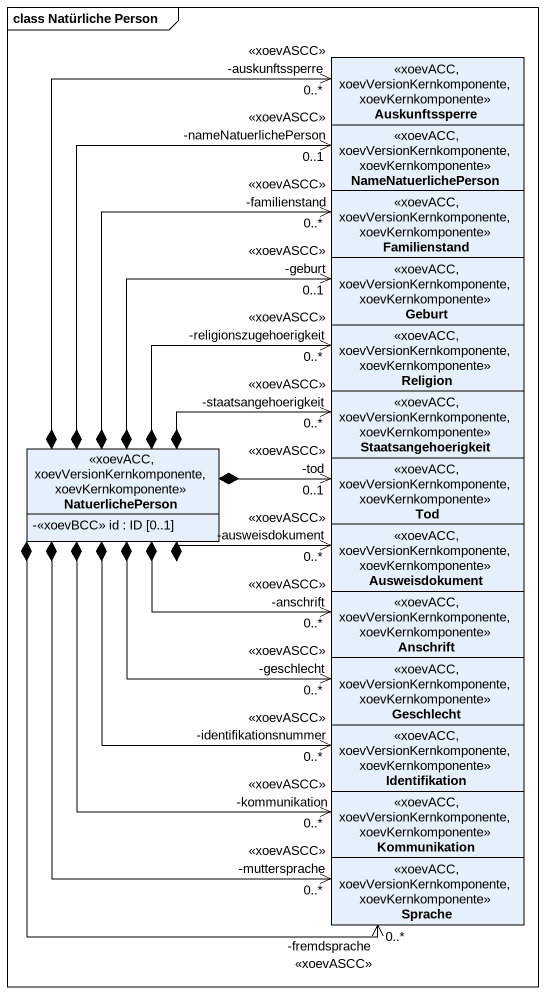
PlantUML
@startuml
mainframe class Natürliche Person
hide circle
hide empty members
skinparam classAttributeIconSize 0
class Auskunftssperre <<xoevACC, xoevVersionKernkomponente, xoevKernkomponente>>
class NameNatuerlichePerson <<xoevACC, xoevVersionKernkomponente, xoevKernkomponente>>
class Familienstand <<xoevACC, xoevVersionKernkomponente, xoevKernkomponente>>
class Geburt <<xoevACC, xoevVersionKernkomponente, xoevKernkomponente>>
class Religion <<xoevACC, xoevVersionKernkomponente, xoevKernkomponente>>
class Staatsangehoerigkeit <<xoevACC, xoevVersionKernkomponente, xoevKernkomponente>>
class NatuerlichePerson <<xoevACC, xoevVersionKernkomponente, xoevKernkomponente>> {
  -<<xoevBCC>> id : ID [0..1]
}
class Tod <<xoevACC, xoevVersionKernkomponente, xoevKernkomponente>>
class Ausweisdokument <<xoevACC, xoevVersionKernkomponente, xoevKernkomponente>>
class Anschrift <<xoevACC, xoevVersionKernkomponente, xoevKernkomponente>>
class Geschlecht <<xoevACC, xoevVersionKernkomponente, xoevKernkomponente>>
class Identifikation <<xoevACC, xoevVersionKernkomponente, xoevKernkomponente>>
class Kommunikation <<xoevACC, xoevVersionKernkomponente, xoevKernkomponente>>
class Sprache <<xoevACC, xoevVersionKernkomponente, xoevKernkomponente>>
NatuerlichePerson *-up-> "-auskunftssperre\n0..*\n<<xoevASCC>>" Auskunftssperre
NatuerlichePerson *-up-> "-nameNatuerlichePerson\n0..1\n<<xoevASCC>>" NameNatuerlichePerson
NatuerlichePerson *-up-> "-familienstand\n0..*\n<<xoevASCC>>" Familienstand
NatuerlichePerson *-up-> "-geburt\n0..1\n<<xoevASCC>>" Geburt
NatuerlichePerson *-right-> "-religionszugehoerigkeit\n0..*\n<<xoevASCC>>" Religion
NatuerlichePerson *-right-> "-staatsangehoerigkeit\n0..*\n<<xoevASCC>>" Staatsangehoerigkeit
NatuerlichePerson *-right-> "-tod\n0..1\n<<xoevASCC>>" Tod
NatuerlichePerson *-right-> "-ausweisdokument\n0..*\n<<xoevASCC>>" Ausweisdokument
NatuerlichePerson *-right-> "-anschrift\n0..*\n<<xoevASCC>>" Anschrift
NatuerlichePerson *--> "-geschlecht\n0..*\n<<xoevASCC>>" Geschlecht
NatuerlichePerson *--> "-identifikationsnummer\n0..*\n<<xoevASCC>>" Identifikation
NatuerlichePerson *--> "-kommunikation\n0..*\n<<xoevASCC>>" Kommunikation
NatuerlichePerson *--> "-muttersprache\n0..*\n<<xoevASCC>>" Sprache
NatuerlichePerson *--> "-fremdsprache\n0..*\n<<xoevASCC>>" Sprache
@enduml
